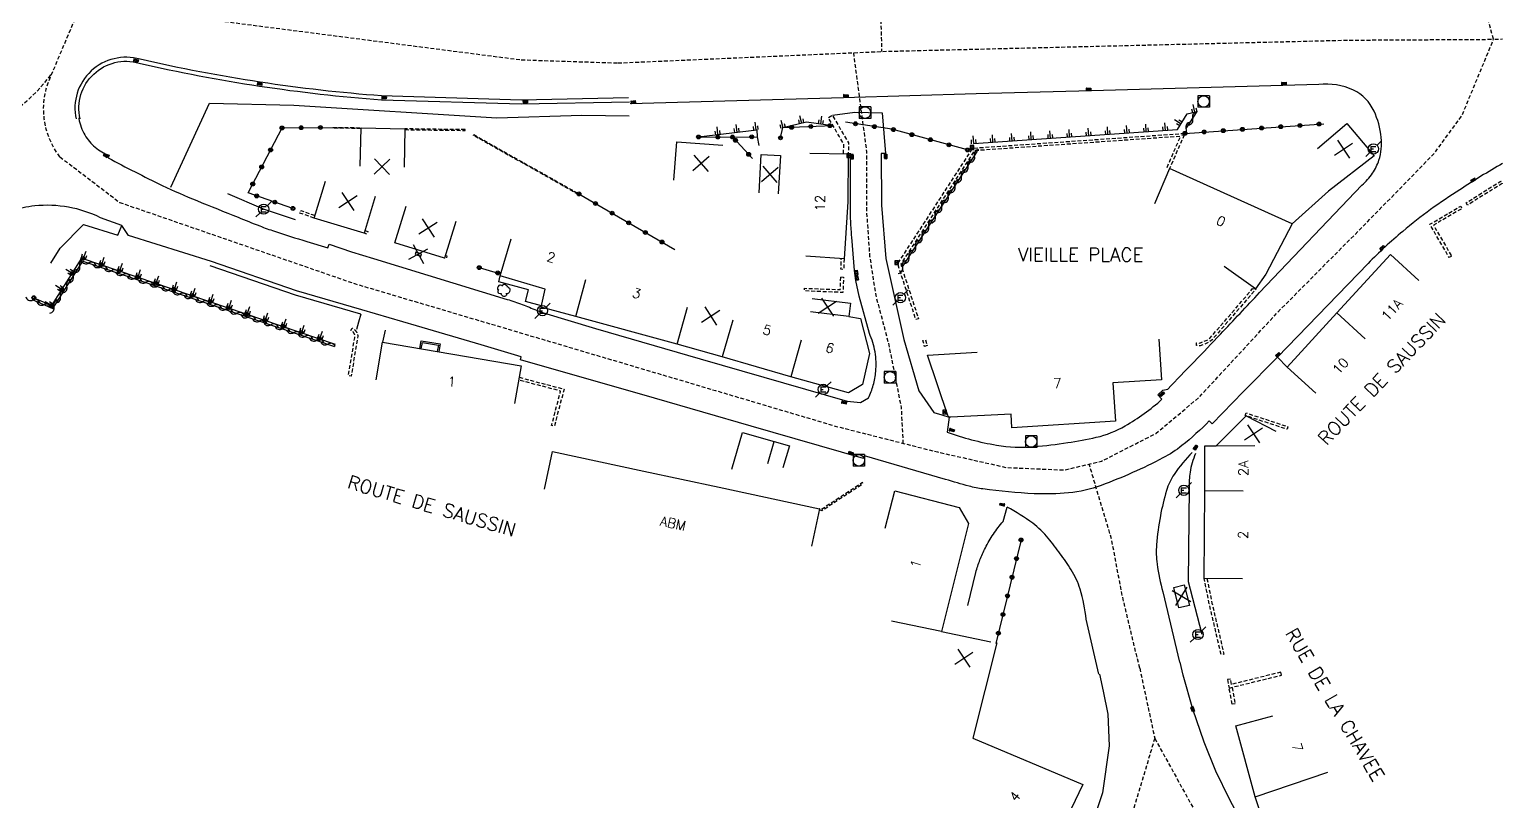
# Model space of a CAD drawing. Header units: millimetres. Extents: x 173000 to 174000, y 130000 to 131000.
# Drawn here: x 173808.3 to 174000, y 130660.6 to 130761 of the extents above; entities that cross this region are included whole.
import ezdxf
from ezdxf.enums import TextEntityAlignment as Align

# ---------------------------------------------------------------- set-up
doc = ezdxf.new("R2010")
doc.units = ezdxf.units.MM
doc.linetypes.add('DASHED', pattern=[0.75, 0.5, -0.25])
doc.layers.get('0').update_dxf_attribs({"linetype": 'CONTINUOUS'})
for name, color, linetype in [('W0001', 6, 'DASHED'), ('W0008', 7, 'CONTINUOUS'), ('W0017', 7, 'CONTINUOUS'), ('W0100', 7, 'CONTINUOUS'), ('W0112', 1, 'DASHED'), ('W0211', 2, 'CONTINUOUS'), ('W0300', 7, 'CONTINUOUS'), ('W0302', 3, 'CONTINUOUS'), ('W0310', 3, 'CONTINUOUS'), ('W0322', 7, 'CONTINUOUS'), ('W0330', 7, 'CONTINUOUS'), ('W0334', 7, 'CONTINUOUS'), ('W0400', 7, 'CONTINUOUS'), ('W0420', 7, 'CONTINUOUS'), ('W0471', 7, 'CONTINUOUS'), ('W0989', 7, 'CONTINUOUS'), ('W0991', 7, 'CONTINUOUS'), ('W1102', 7, 'CONTINUOUS')]:
    doc.layers.add(name, color=color, linetype=linetype)
doc.styles.get("Standard").update_dxf_attribs({"font": 'romans.shx', "width": 0.85})

# ---------------------------------------------------------------- blocks, each defined once
blk = doc.blocks.new('T400')
for p, q in [((-0.15, 0.3), (0.15, 0.3)), ((-0.15, -0.25), (-0.15, 0.3)), ((-0.15, 0.15), (0.15, 0.15)), ((-0.15, 0), (0.15, 0)), ((0.15, 0.3), (0.15, -0.25)), ((-0.15, -0.15), (0.15, -0.15)), ((-0.15, -0.25), (-0.15, -0.3)), ((-0.15, -0.3), (0.15, -0.3)), ((0.15, -0.3), (0.15, -0.25))]:
    blk.add_line(p, q)
blk = doc.blocks.new('t322o')
at = {"color": 0, "linetype": 'Continuous'}
for radius in [0.25, 0.15]:
    blk.add_circle((0, 0), radius, dxfattribs=at)
blk = doc.blocks.new('T471')
for p, q in [((-0.333334, 0.333334), (-0.333334, -0.333334)), ((-0.333334, 0.333334), (0.333334, 0.333334)), ((-0.333334, 0), (0, 0)), ((0.500001, 0.500001), (1.000002, 1.000002)), ((-0.500001, -0.500001), (-1.000002, -1.000002)), ((-0.333334, -0.333334), (0.333334, -0.333334))]:
    blk.add_line(p, q)
blk.add_ellipse((0, 0), major_axis=(0.471405, 0.471405), ratio=1, start_param=5.4977871438, end_param=11.780972451)
blk = doc.blocks.new('T300')
for p, q in [((-0.8, 0.51), (-0.86, 0.34)), ((-0.86, 0.34), (-0.86, 0.17)), ((-0.86, 0.17), (-0.74, 0.06)), ((-0.69, 0.63), (-0.8, 0.51)), ((-0.8, -0.06), (-0.74, 0.06)), ((-0.74, 0.06), (-0.69, 0.11)), ((-0.57, 0.69), (-0.69, 0.63)), ((-0.46, 0.69), (-0.57, 0.69)), ((-0.29, 0.63), (-0.46, 0.69)), ((-0.29, 0.63), (-0.17, 0.74)), ((-0.23, 0.57), (-0.29, 0.63)), ((-0.17, 0.74), (-0.06, 0.8)), ((-0.06, 0.8), (0.06, 0.8)), ((0.06, 0.8), (0.23, 0.74)), ((0.23, 0.74), (0.34, 0.63)), ((0.34, 0.63), (0.4, 0.51)), ((0.46, 0.46), (0.34, 0.46)), ((0.4, 0.51), (0.4, 0.46)), ((0.57, 0.4), (0.46, 0.46)), ((0.57, 0.4), (0.69, 0.29)), ((0.69, 0.29), (0.74, 0.17)), ((0.74, 0.06), (0.69, -0.17)), ((0.74, 0.17), (0.74, 0.06)), ((-0.8, -0.17), (-0.8, -0.06)), ((-0.8, -0.23), (-0.8, -0.17)), ((-0.74, -0.34), (-0.8, -0.23)), ((-0.69, -0.4), (-0.74, -0.34)), ((-0.51, -0.46), (-0.69, -0.4)), ((-0.4, -0.46), (-0.51, -0.46)), ((-0.4, -0.46), (-0.34, -0.46)), ((-0.34, -0.46), (-0.34, -0.4)), ((-0.34, -0.51), (-0.34, -0.46)), ((-0.29, -0.63), (-0.34, -0.51)), ((-0.17, -0.74), (-0.29, -0.63)), ((-0.06, -0.8), (-0.17, -0.74)), ((0.06, -0.8), (-0.06, -0.8)), ((0.17, -0.74), (0.06, -0.8)), ((0.23, -0.69), (0.17, -0.74)), ((0.29, -0.46), (0.23, -0.46)), ((0.29, -0.63), (0.23, -0.69)), ((0.46, -0.4), (0.29, -0.46)), ((0.34, -0.51), (0.29, -0.63)), ((0.34, -0.51), (0.34, -0.46)), ((0.57, -0.34), (0.46, -0.4)), ((0.63, -0.29), (0.57, -0.34)), ((0.69, -0.17), (0.63, -0.29))]:
    blk.add_line(p, q)
blk = doc.blocks.new('T420')
for p, q in [((0.75, 0.75), (-0.75, 0.75)), ((-0.75, 0.75), (-0.75, -0.75)), ((0.75, 0.75), (0.75, -0.75)), ((0.75, -0.75), (-0.75, -0.75))]:
    blk.add_line(p, q)
blk.add_ellipse((0, 0), major_axis=(-0.53, 0.53), ratio=1, start_param=3.926991, end_param=10.210176)
blk = doc.blocks.new('t330o')
at = {"color": 0, "linetype": 'Continuous'}
for p, q in [((0.25, -0.25), (-0.25, 0.25)), ((-0.25, -0.25), (0.25, 0.25)), ((-0.25, 0.25), (-0.25, -0.25)), ((0.25, 0.25), (-0.25, 0.25)), ((0.25, -0.25), (0.25, 0.25)), ((-0.25, -0.25), (0.25, -0.25)), ((-0.25, -0.25), (-0.25, -0.25))]:
    blk.add_line(p, q, dxfattribs=at)
blk = doc.blocks.new('t991o')
at = {"color": 0, "linetype": 'Continuous'}
for p, q in [((-1, 1), (1, -1)), ((-1, -1), (1, 1))]:
    blk.add_line(p, q, dxfattribs=at)
blk = doc.blocks.new('t211o')
at = {"color": 0, "linetype": 'Continuous'}
for p, q in [((-0.29, 0.5), (-0.29, 0)), ((0, 1), (0, 0)), ((0.29, 0.5), (0.29, 0))]:
    blk.add_line(p, q, dxfattribs=at)
blk = doc.blocks.new('t310o')
at = {"color": 0, "linetype": 'Continuous'}
for centre, start, end in [((-0.5, 0.38), 216.8699, 323.1304), ((0.5, -0.37), 36.8699, 143.1303)]:
    blk.add_arc(centre, 0.625, start, end, dxfattribs=at)

msp = doc.modelspace()

# ---------------------------------------------------------------- linework, layer by layer
at = {"layer": 'W0001', "flags": 128}
for points in [[(173910.91, 130849.44), (173920.73, 130822.75), (173924.08, 130813.09), (173930.65, 130807.73), (173941.57, 130803.17), (173968.58, 130788.44), (173986.4, 130778.6), (173996.48, 130767.94), (173998.8, 130759.71), (174000, 130759.75)], [(173925.85, 130811.64), (173922.08, 130801.29), (173921.09, 130792.09), (173919.58, 130779.59), (173918.93, 130767.54), (173919.18, 130758.12)], [(173812.22, 130744.4), (173819.98, 130738.47), (173850.7, 130727.85), (173897.55, 130713.96), (173913.11, 130709.34), (173926.44, 130705.96), (173935.44, 130703.93), (173942.94, 130703.61), (173947.81, 130704.76), (173954.89, 130708.38), (173960.5, 130713.08), (173970.66, 130724.08), (173982.41, 130735.93), (173991.05, 130744.78), (173994.7, 130749.73), (173998.83, 130759.71)], [(173884.85, 130756.63), (173919.91, 130758.15), (173979.82, 130759.6), (173998.8, 130759.71)], [(173915.5, 130757.96), (173917.21, 130745.11), (173917.19, 130737.56), (173917.62, 130731.45), (173918.41, 130726.35), (173920.06, 130720.14), (173921.72, 130711.77), (173921.96, 130707.09)], [(173952.77, 130677.79), (173950.51, 130687.22), (173949.11, 130694.61), (173946.19, 130704.38)]]:
    msp.add_lwpolyline(points, dxfattribs=at)
at = {"layer": 'W0001'}
msp.add_lwpolyline([(173771.94, 130781.89, 0.057034), (173815.07, 130764.43), (173872.27, 130757.04), (173884.78, 130756.63)], format="xyb", dxfattribs=at)
at = {"layer": 'W0001', "flags": 128}
for points in [[(173812.22, 130744.4, -0.268948), (173810.89, 130754.56), (173815.07, 130764.43)], [(173791.09, 130726.45), (173793.86, 130739.11, -0.267831), (173801, 130747.61, 0.148962), (173811.19, 130755.28, -7.51516)]]:
    msp.add_lwpolyline(points, format="xyb", dxfattribs=at)
at = {"layer": 'W0001'}
for points in [[(173952.77, 130677.79), (173954.73, 130668.66), (173961.16, 130656.99), (173964.98, 130653.26), (173971.31, 130642.6), (173980.67, 130624.74), (173988.5, 130609.57), (173991.71, 130602.75), (173994.02, 130597.33), (173997.67, 130588.55), (174000, 130582.07)], [(173954.73, 130668.66), (173950.71, 130655.3), (173947.49, 130651.53), (173941, 130644.54), (173930.52, 130634.57), (173920.73, 130625.25), (173911.44, 130616.4), (173904.82, 130609.85), (173899.98, 130604.31), (173894.39, 130596.62), (173889.32, 130587.83), (173885.44, 130579.11), (173882.59, 130570.78), (173879.16, 130559.24), (173874.11, 130542.27), (173868.25, 130522.57), (173862.87, 130503.54)]]:
    msp.add_lwpolyline(points, dxfattribs=at)
at = {"layer": 'W0008'}
msp.add_lwpolyline([(173886.22, 130752.08), (173872.24, 130751.8), (173854.09, 130752.34, -0.037933), (173822.65, 130757.11, 0.567166), (173814.32, 130749.33, 0.040059)], format="xyb", dxfattribs=at)
at = {"layer": 'W0008', "flags": 128}
for points in [[(173912.77, 130749.82), (173915.67, 130750.24), (173919.26, 130750.13), (173919.69, 130744.84), (173919.13, 130744.85), (173919.17, 130738.09), (173919.74, 130731.15), (173922.05, 130720.59), (173924.04, 130713.91), (173925.98, 130711.09), (173927.01, 130710.81), (173927.99, 130710.51), (173927.71, 130708.54, 0.045979), (173934.14, 130706.85, 0.062562), (173939.02, 130706.66, 0.016129), (173943.4, 130707.17, 0.018854), (173947.11, 130707.87, 0.074868), (173950.88, 130709.36, 0.051313), (173955.67, 130712.82), (173955.12, 130713.42), (173955.78, 130714), (173956.42, 130714.15, 0.001158), (173959.86, 130717.72, 0.001158), (173963.29, 130721.31, 0.000867), (173965.84, 130724.01, 0.000867), (173968.38, 130726.72), (173981.69, 130740.69, 0.065332), (173983.08, 130742.26, 0.07211), (173983.91, 130743.97, 0.101615), (173984.21, 130746.92, 0.083915), (173983.27, 130750.37, 0.174431), (173980.6, 130753.08, 0.144173), (173976.09, 130753.81), (173946.48, 130752.98), (173931.47, 130752.59), (173914.22, 130752.08), (173886.46, 130751.29)], [(173814.67, 130749.48, 0.003669), (173814.68, 130749.39, 0.09303), (173815.46, 130747.25, 0.084983), (173816.81, 130745.65, 0.084983), (173818.61, 130744.6), (173818.48, 130744.27, 0.00988), (173825.55, 130740.68, 0.015969), (173830.03, 130738.7, 0.000711), (173835.4, 130736.53, 0.001354), (173838.23, 130735.4, 0.014839), (173840.14, 130734.71, 0.006832), (173844.35, 130733.38), (173847.11, 130732.56), (173847.27, 130733.02), (173850.17, 130732.02), (173853.03, 130731.16), (173870.43, 130725.83, -0.007807), (173871.42, 130725.51, -0.007807), (173872.4, 130725.16, -0.007496), (173873.33, 130724.8, -0.007496), (173874.25, 130724.41), (173875.18, 130724.07), (173881.93, 130722.05), (173895.55, 130718.1), (173914.69, 130712.56), (173916.42, 130712.39), (173917.45, 130712.99, 0.045471), (173918.09, 130714.67, 0.045471), (173918.41, 130716.44, 0.064351), (173918.32, 130718.98, 0.064351), (173917.58, 130721.41), (173916.25, 130726.27), (173915.8, 130728.29), (173915.63, 130729.59), (173915.29, 130733.94, -0.004758), (173915.22, 130734.94, -0.004758), (173915.16, 130735.96, -0.008663), (173915.11, 130737.8, -0.008663), (173915.13, 130739.64), (173915.12, 130744.03), (173915.11, 130744.79), (173914.84, 130744.81)], [(174000, 130743.53, 0.017061), (173994.45, 130740.11, 0.017538), (173990.64, 130737.53, 0.017538), (173987.01, 130734.69, 0.011675), (173984.71, 130732.66, 0.011675), (173982.51, 130730.52), (173970.69, 130718.29), (173966.25, 130713.77), (173962.2, 130709.63), (173961.83, 130710, -0.02962), (173958.27, 130706.79, -0.048308), (173955.8, 130705.18, -0.031702), (173947.75, 130701.6, -0.064633), (173943.52, 130700.64, -0.035413), (173939.03, 130700.52, -0.023786), (173932.37, 130701.14, -0.0275), (173930.57, 130701.5, -0.015878), (173927.51, 130702.39), (173916.93, 130705.45), (173916.84, 130705.11), (173902.21, 130709.33), (173889.61, 130712.97), (173872.16, 130717.95), (173872.26, 130718.33), (173867.05, 130719.93), (173858.65, 130722.39), (173851.5, 130724.47), (173843, 130726.96), (173831.93, 130730.78), (173821.13, 130734.14), (173820.29, 130735.45), (173817.52, 130736.47, 0.070169), (173813.34, 130737.84, 0.070169), (173808.94, 130738, 0.049138), (173805.92, 130737.39, 0.049138)], [(173959.62, 130705.91, 0.046695), (173957.26, 130703.03, 0.075139), (173956.26, 130700.93, 0.027626), (173955.46, 130697.62, 0.024958), (173954.96, 130693.87, 0.054402), (173955.03, 130691.36, 0.036743), (173955.79, 130687.72), (173957.97, 130678.57)], [(173947.45, 130677.03), (173945.8, 130684.16, 0.047774), (173945.01, 130688.08, 0.068757), (173943.84, 130690.62, 0.014962), (173942.42, 130692.71, 0.014748), (173940.86, 130694.74, 0.059596), (173938.85, 130696.67, 0.042227), (173935.52, 130698.76)]]:
    msp.add_lwpolyline(points, format="xyb", dxfattribs=at)
for points in [[(173859.06, 130719.44), (173859.24, 130720.45), (173861.71, 130720.05), (173861.54, 130719.02)], [(173859.26, 130719.41), (173859.4, 130720.22), (173861.48, 130719.88), (173861.34, 130719.05)]]:
    msp.add_lwpolyline(points, dxfattribs=at)
at = {"layer": 'W0008'}
for points in [[(174000, 130589.6), (173999.07, 130592.05), (173994.33, 130603.21), (173990.35, 130611.44), (173984.41, 130622.9), (173975.42, 130640.19), (173970.14, 130649.99), (173964.45, 130660.73), (173962.7, 130664.37), (173961.18, 130668.14), (173959.67, 130672.45), (173958.43, 130676.87), (173958.02, 130678.57)], [(173947.52, 130677.01), (173948.02, 130674.8), (173948.61, 130671.81), (173948.8, 130667.67), (173947.94, 130661.58), (173946.33, 130656.7), (173945.17, 130654.42), (173942.65, 130650.5), (173939.92, 130647.43), (173906.43, 130615.52), (173903.15, 130612.15), (173903.64, 130612.69), (173898.63, 130607.15), (173893.56, 130600.51), (173890.31, 130595.45), (173886.56, 130588.6), (173884.19, 130583.57), (173881.65, 130577.06), (173880.02, 130571.99), (173859.64, 130503.7)]]:
    msp.add_lwpolyline(points, dxfattribs=at)
at = {"layer": 'W0017', "flags": 128}
for points in [[(173811.04, 130730.53), (173812.27, 130732.52), (173815.29, 130735.59), (173819.76, 130734.19), (173820.29, 130735.45)], [(173831.75, 130730.25), (173842.83, 130726.43), (173851.34, 130723.93)], [(173874.89, 130725), (173872.81, 130725.57), (173873.2, 130727.08), (173869.35, 130728.12), (173869.53, 130728.91)], [(173851.39, 130723.92), (173851.09, 130722.85), (173850.81, 130721.89)], [(173854.56, 130721.83), (173854.23, 130720.27)], [(173970.69, 130718.29), (173971.98, 130716.99)], [(173899.69, 130703.71), (173901.06, 130708.51), (173905.19, 130707.34)], [(173904.36, 130704.45), (173905.19, 130707.34), (173907.17, 130706.76), (173906.33, 130703.88)]]:
    msp.add_lwpolyline(points, dxfattribs=at)
for points in [[(173960.05, 130705.76, 0.034361), (173959.6, 130704.56, 0.034361), (173959.32, 130703.31, 0.026888), (173959.22, 130702.31, 0.026888), (173959.23, 130701.3), (173959.09, 130689.08), (173959.33, 130688.09), (173960.86, 130682.24)], [(173930.39, 130685.94), (173931.44, 130690.28, -0.024766), (173931.98, 130691.9, -0.024766), (173932.68, 130693.46, -0.030098), (173933.73, 130695.26, -0.030098), (173934.99, 130696.91), (173935.52, 130698.76)]]:
    msp.add_lwpolyline(points, format="xyb", dxfattribs=at)
at = {"layer": 'W0100'}
for points in [[(173851.29, 130743.19), (173851.42, 130748.19), (173857.13, 130748.04), (173857.01, 130743.04)], [(173934.17, 130681.08), (173931.03, 130668.69), (173945.35, 130662.66), (173941.81, 130655.22), (173938.51, 130651.07), (173933.1, 130642.21), (173931.96, 130642.89), (173925.91, 130635.64), (173921.83, 130638.38), (173920, 130635.7), (173921.15, 130634.43), (173918.62, 130630.57), (173914.44, 130633.31)], [(173973.79, 130647.33), (173970.92, 130651.75), (173967.78, 130661.03), (173965.28, 130670.29), (173970.1, 130671.6)]]:
    msp.add_lwpolyline(points, dxfattribs=at)
at = {"layer": 'W0100', "flags": 128}
for points in [[(173975.93, 130745.5), (173979.73, 130748.74), (173983.31, 130744.55), (173977.33, 130739.91), (173972.61, 130735.68), (173956.65, 130742.89), (173954.69, 130738.28)], [(173892.14, 130741.38), (173892.51, 130746.36), (173898.49, 130745.91)], [(173903.23, 130739.72), (173903.51, 130744.72), (173906, 130744.58), (173905.72, 130739.59)], [(173909.84, 130744.86), (173914.84, 130744.81), (173914.77, 130738.56), (173914.3, 130731.13), (173909.31, 130731.45)], [(173853.27, 130739.24), (173851.82, 130734.45), (173845.32, 130736.42), (173846.77, 130741.21)], [(173863.75, 130735.98), (173862.26, 130731.21), (173855.82, 130733.21), (173857.31, 130737.99)], [(173972.61, 130735.68), (173969.18, 130729.11), (173967.83, 130727.21), (173963.76, 130730.12)], [(173910.14, 130725.96), (173915.11, 130725.36), (173914.89, 130723.59), (173916.42, 130723.35), (173917.59, 130718.8), (173916.67, 130714.73), (173914.87, 130713.64), (173907.35, 130715.73), (173898.42, 130718.34), (173892.58, 130720), (173879.37, 130723.59), (173874.85, 130724.82), (173875.4, 130727.17), (173869.53, 130728.91), (173870.95, 130733.71)], [(173975.68, 130713.63), (173971.98, 130716.99), (173978.42, 130724.07), (173985.42, 130731.66), (173989.1, 130728.28)], [(173853.39, 130715.34), (173854.23, 130720.27), (173872.24, 130717.19), (173871.4, 130712.26)], [(173966.17, 130689.43), (173961.17, 130689.47), (173961.25, 130700.93), (173961.27, 130706.75), (173962.74, 130706.76), (173966.61, 130710.67), (173970.48, 130708.67)], [(173875.3, 130701.11), (173876.35, 130706), (173888.23, 130703.46), (173898.01, 130701.37), (173911.11, 130698.57), (173910.06, 130693.68)], [(173919.65, 130696.03), (173920.9, 130700.88), (173929.25, 130698.72), (173930.49, 130696.64), (173926.97, 130682.58), (173933.38, 130681.21)]]:
    msp.add_lwpolyline(points, dxfattribs=at)
for points in [[(173859.19, 130731.48), (173859.28, 130731.78), (173858.53, 130732), (173858.44, 130731.7)], [(173957.21, 130688.3), (173958.58, 130688.64), (173959.24, 130685.98), (173957.86, 130685.64)]]:
    msp.add_lwpolyline(points, close=True, dxfattribs=at)
msp.add_lwpolyline([(173955.28, 130720.66), (173955.62, 130715.36), (173949.28, 130714.95), (173949.6, 130709.96), (173936.11, 130709.09), (173936.02, 130710.9), (173928.18, 130710.5, -0.063713), (173928.09, 130710.49, -0.063713), (173927.99, 130710.51, -0.091017), (173927.87, 130710.58, -0.091017), (173927.78, 130710.69), (173925.16, 130718.57), (173931.6, 130718.95)], format="xyb", dxfattribs=at)
at = {"layer": 'W0112'}
for p, q in [((173964.19, 130676.3), (173964.4, 130675.21)), ((173964.4, 130675.21), (173971.24, 130676.88)), ((173964.41, 130675.21), (173964.8, 130675.28)), ((173964.8, 130673.1), (173964.41, 130675.21))]:
    msp.add_line(p, q, dxfattribs=at)
at = {"layer": 'W0112', "flags": 128}
for points in [[(173914.22, 130744.81), (173914.25, 130746.07), (173913.64, 130747.09), (173912.24, 130749.51), (173912.77, 130749.82), (173914.17, 130747.4), (173914.87, 130746.24), (173914.84, 130744.81)], [(173956.33, 130743.03), (173958.1, 130747.06), (173931.26, 130745.2), (173921.66, 130730.41), (173923.97, 130723.31), (173923.64, 130723.2), (173921.27, 130730.46), (173931.06, 130745.54), (173958.39, 130747.44), (173958.66, 130747.46), (173956.65, 130742.89)], [(173845.32, 130736.42), (173843.45, 130737.07), (173843.57, 130737.41), (173845.44, 130736.76)], [(173851.92, 130734.79), (173852.28, 130734.68), (173852.17, 130734.34), (173851.82, 130734.45)], [(173862.37, 130731.55), (173862.58, 130731.52), (173862.52, 130731.17), (173862.26, 130731.21)], [(173914.3, 130731.13), (173914.23, 130729.73), (173913.88, 130729.75), (173913.94, 130731.16)], [(173871.99, 130715.68), (173877.84, 130714.14), (173876.57, 130709.3), (173876.22, 130709.39), (173877.4, 130713.89), (173871.92, 130715.33)], [(173911.08, 130698.43), (173911.38, 130698.32), (173916.75, 130701.84), (173916.68, 130701.96), (173911.36, 130698.47), (173911.11, 130698.57)], [(173961.53, 130689.47), (173962.18, 130686.25), (173963.73, 130679.62), (173963.38, 130679.54), (173961.83, 130686.18), (173961.17, 130689.47)]]:
    msp.add_lwpolyline(points, dxfattribs=at)
at = {"layer": 'W0112'}
for points in [[(173851.42, 130748.09), (173847.75, 130748.14), (173847.75, 130748.24), (173851.42, 130748.19)], [(173857.13, 130747.94), (173864.96, 130747.84), (173864.96, 130747.94), (173857.13, 130748.04)], [(173964.72, 130675.69), (173964.58, 130676.38), (173964.19, 130676.3)], [(173971.24, 130676.88), (173971.15, 130677.27), (173964.72, 130675.69)], [(173964.8, 130675.28), (173965.19, 130673.17), (173964.8, 130673.1)]]:
    msp.add_lwpolyline(points, dxfattribs=at)
msp.add_lwpolyline([(173879.73, 130739.48), (173866.04, 130747.2), (173866.09, 130747.29), (173879.78, 130739.57)], close=True, dxfattribs=at)
at = {"layer": 'W0112', "flags": 128}
for points in [[(173995.46, 130738.12), (173995.27, 130738.42), (173999.77, 130741.24), (173999.96, 130740.94)], [(173993.36, 130731.48), (173993.06, 130731.3), (173990.53, 130735.61), (173994.55, 130737.98), (173994.73, 130737.67), (173991.01, 130735.49)], [(173913.86, 130728.75), (173914.22, 130728.74), (173914.14, 130726.73), (173909.15, 130726.93), (173909.16, 130727.28), (173913.8, 130727.1)], [(173967.47, 130727.23), (173967.83, 130727.21), (173967.87, 130727.14), (173962.19, 130720.56), (173961.75, 130720.22), (173960.64, 130719.79), (173960.16, 130719.81), (173960.17, 130720.17), (173960.58, 130720.15), (173961.57, 130720.53), (173961.95, 130720.82)], [(173925.11, 130719.82), (173924.78, 130719.71), (173924.53, 130720.46), (173924.87, 130720.57)], [(173966.52, 130710.7), (173966.64, 130711.04), (173967.32, 130710.81), (173972.07, 130709.25), (173971.96, 130708.91), (173967.21, 130710.47)]]:
    msp.add_lwpolyline(points, close=True, dxfattribs=at)
msp.add_lwpolyline([(173850.1, 130721.77), (173850.24, 130722.1, -0.085312), (173850.59, 130721.87, -0.085312), (173850.84, 130721.55, -0.054872), (173850.97, 130721.22, -0.108188), (173850.98, 130721.03), (173850.94, 130720.77), (173850.13, 130715.83), (173849.78, 130715.89), (173850.59, 130720.82), (173850.63, 130721.09, 0.108188), (173850.63, 130721.12, 0.054872), (173850.53, 130721.38, 0.085312), (173850.35, 130721.61, 0.085312)], format="xyb", close=True, dxfattribs=at)
at = {"layer": 'W0211', "flags": 128}
for points in [[(173906.32, 130748.2), (173909.4, 130748.96), (173912.84, 130748.47)], [(173931.14, 130746.12), (173957.67, 130747.96), (173958.94, 130749.99), (173960.27, 130750.32)], [(173895.35, 130746.99), (173902.95, 130747.93), (173902.98, 130747)], [(173811.15, 130725.03), (173815.08, 130731.2), (173848.06, 130720.01)]]:
    msp.add_lwpolyline(points, dxfattribs=at)
at = {"layer": 'W0302', "flags": 128}
msp.add_lwpolyline([(173842.9, 130736.2), (173838.74, 130737.58), (173834.08, 130739.59)], dxfattribs=at)
at = {"layer": 'W0310', "flags": 128}
for points in [[(173958.82, 130748.07), (173960.27, 130750.32)], [(173921.89, 130730.06), (173931.67, 130745.14)], [(173808.69, 130725.76), (173811.28, 130724.63), (173815.21, 130730.83), (173847.96, 130719.71)]]:
    msp.add_lwpolyline(points, dxfattribs=at)
at = {"layer": 'W0322'}
for points in [[(173842.55, 130737.68), (173836.71, 130739.69), (173841.13, 130748.16), (173847.75, 130748.24)], [(173879.78, 130739.57), (173892.27, 130732.33)]]:
    msp.add_lwpolyline(points, dxfattribs=at)
at = {"layer": 'W0322', "flags": 128}
for points in [[(173906.01, 130746.87), (173906.32, 130748.2), (173912.84, 130748.47)], [(173930.35, 130745.3), (173920.51, 130748.01), (173914.47, 130748.9)], [(173958.66, 130747.46), (173976.72, 130748.71)], [(173895.35, 130746.99), (173899.77, 130746.98), (173900.31, 130746.39), (173902.36, 130744.19)], [(173899.77, 130746.98), (173902.98, 130747), (173903.2, 130745.88)], [(173808.82, 130726.05), (173811.15, 130725.03), (173815.08, 130731.2), (173848.06, 130720.01)], [(173866.8, 130729.97), (173868.51, 130729.48), (173869.47, 130729.21)], [(173937.33, 130694.5), (173934.06, 130681.02)]]:
    msp.add_lwpolyline(points, dxfattribs=at)
at = {"layer": 'W0334'}
msp.add_lwpolyline([(173814.85, 130749.36, -0.570583), (173822.52, 130756.61, 0.037964), (173854.06, 130751.83), (173872.24, 130751.29), (173886.38, 130751.57)], format="xyb", dxfattribs=at)
msp.add_lwpolyline([(173826.66, 130740.44), (173831.7, 130751.4), (173842.65, 130751.11), (173869.09, 130749.5), (173880.16, 130749.83), (173886.31, 130749.76)], dxfattribs=at)
at = {"layer": 'W1102'}
for p, q in [((173879.37, 130723.59), (173880.68, 130728.42)), ((173892.58, 130720), (173893.92, 130724.81)), ((173914.89, 130723.59), (173909.93, 130724.2)), ((173982.11, 130720.69), (173978.42, 130724.07)), ((173899.8, 130723.14), (173898.42, 130718.34)), ((173908.72, 130720.54), (173907.35, 130715.73)), ((173962.74, 130706.76), (173967.74, 130706.79)), ((173961.25, 130700.93), (173966.25, 130700.9)), ((173926.97, 130682.58), (173920.47, 130683.93)), ((173967.78, 130661.03), (173977.26, 130664.23))]:
    msp.add_line(p, q, dxfattribs=at)

# ---------------------------------------------------------------- block references
at = {"layer": 'W0211'}
for p, rotation in [((173959.92, 130750.24), 14.15818387832532), ((173902.79, 130747.91), 7.087523266195308), ((173906.32, 130748.2), 13.89287827033501), ((173908.74, 130748.8), 13.89287827033501), ((173911.21, 130748.7), 351.880759284613), ((173958.15, 130748.72), 58.04011400457667), ((173897.83, 130747.3), 7.087523266195308), ((173900.31, 130747.61), 7.087523266195308), ((173931.14, 130746.12), 3.971452443222558), ((173933.63, 130746.29), 3.971452443222558), ((173936.13, 130746.46), 3.971452443222558), ((173938.62, 130746.64), 3.971452443222558), ((173941.12, 130746.81), 3.971452443222558), ((173943.61, 130746.98), 3.971452443222558), ((173946.1, 130747.15), 3.971452443222558), ((173948.6, 130747.33), 3.971452443222558), ((173951.09, 130747.5), 3.971452443222558), ((173953.59, 130747.67), 3.971452443222558), ((173956.08, 130747.85), 3.971452443222558), ((173815.25, 130731.14), 341.2528744717106), ((173813.84, 130729.25), 57.56222789019422), ((173817.62, 130730.34), 341.2528744717106), ((173819.99, 130729.54), 341.2528744717106), ((173822.36, 130728.73), 341.2528744717106), ((173812.5, 130727.14), 57.56222789019422), ((173824.72, 130727.93), 341.2528744717106), ((173827.09, 130727.13), 341.2528744717106), ((173829.46, 130726.32), 341.2528744717106), ((173831.82, 130725.52), 341.2528744717106), ((173811.15, 130725.03), 57.56222789019422), ((173834.19, 130724.72), 341.2528744717106), ((173836.56, 130723.91), 341.2528744717106), ((173838.93, 130723.11), 341.2528744717106), ((173841.29, 130722.31), 341.2528744717106), ((173843.66, 130721.5), 341.2528744717106), ((173846.03, 130720.7), 341.2528744717106)]:
    msp.add_blockref('t211o', p, dxfattribs=dict(at, rotation=rotation))
at = {"layer": 'W0300'}
msp.add_blockref('T300', (173870.05, 130727), dxfattribs=at)
at = {"layer": 'W0310'}
for p, rotation in [((173958.82, 130748.07), 57.35333564223998), ((173959.67, 130749.39), 57.35333564223998), ((173931.26, 130744.51), 57.00823566607045), ((173930.41, 130743.2), 57.00823566607045), ((173928.71, 130740.57), 57.00823566607045), ((173929.56, 130741.88), 57.00823566607045), ((173927.85, 130739.26), 57.00823566607045), ((173926.15, 130736.63), 57.00823566607045), ((173927, 130737.94), 57.00823566607045), ((173925.3, 130735.32), 57.00823566607045), ((173923.59, 130732.69), 57.00823566607045), ((173924.44, 130734), 57.00823566607045), ((173922.74, 130731.38), 57.00823566607045), ((173813.96, 130728.86), 57.56222789019433), ((173814.8, 130730.18), 57.56222789019433), ((173815.97, 130730.57), 341.2528744717105), ((173817.46, 130730.07), 341.2528744717105), ((173818.94, 130729.56), 341.2528744717105), ((173921.89, 130730.06), 57.00823566607045), ((173813.12, 130727.54), 57.56222789019433), ((173820.42, 130729.06), 341.2528744717105), ((173821.91, 130728.56), 341.2528744717105), ((173823.39, 130728.05), 341.2528744717105), ((173824.87, 130727.55), 341.2528744717105), ((173808.69, 130725.76), 336.3742574893307), ((173812.28, 130726.22), 57.56222789019433), ((173826.35, 130727.05), 341.2528744717105), ((173827.84, 130726.54), 341.2528744717105), ((173829.32, 130726.04), 341.2528744717105), ((173830.8, 130725.54), 341.2528744717105), ((173810.13, 130725.14), 336.3742574893307), ((173811.44, 130724.9), 57.56222789019433), ((173832.29, 130725.03), 341.2528744717105), ((173833.77, 130724.53), 341.2528744717105), ((173835.25, 130724.03), 341.2528744717105), ((173836.73, 130723.52), 341.2528744717105), ((173838.22, 130723.02), 341.2528744717105), ((173839.7, 130722.52), 341.2528744717105), ((173841.18, 130722.01), 341.2528744717105), ((173842.67, 130721.51), 341.2528744717105), ((173844.15, 130721.01), 341.2528744717105), ((173845.63, 130720.5), 341.2528744717105), ((173847.12, 130720), 341.2528744717105)]:
    msp.add_blockref('t310o', p, dxfattribs=dict(at, rotation=rotation))
at = {"layer": 'W0322'}
for p, rotation in [((173915.77, 130748.71), 171.626106407749), ((173841.13, 130748.16), 0.7429123414828549), ((173843.63, 130748.19), 0.7429123414828549), ((173846.13, 130748.22), 0.7429123414828549), ((173895.35, 130746.99), 359.853393987627), ((173897.85, 130746.98), 359.853393987627), ((173899.77, 130746.98), 0.4932020294292899), ((173902.27, 130747), 0.4932020294292899), ((173906.01, 130746.87), 77.03111649886928), ((173907.46, 130748.24), 2.387563197192807), ((173909.96, 130748.35), 2.387563197192807), ((173912.45, 130748.45), 2.387563197192807), ((173918.24, 130748.34), 171.626106407749), ((173920.71, 130747.95), 164.6119095774624), ((173923.12, 130747.29), 164.6119095774624), ((173958.66, 130747.46), 3.942493275061084), ((173961.16, 130747.64), 3.942493275061084), ((173963.65, 130747.81), 3.942493275061084), ((173966.14, 130747.98), 3.942493275061084), ((173968.64, 130748.15), 3.942493275061084), ((173971.13, 130748.32), 3.942493275061084), ((173973.63, 130748.49), 3.942493275061084), ((173976.12, 130748.67), 3.942493275061084), ((173839.64, 130745.3), 242.4011812707419), ((173900.16, 130746.55), 312.975236588363), ((173925.53, 130746.63), 164.6119095774624), ((173927.94, 130745.96), 164.6119095774624), ((173930.35, 130745.3), 164.6119095774624), ((173838.48, 130743.08), 242.4011812707419), ((173901.87, 130744.72), 312.9752365883651), ((173837.32, 130740.86), 242.4011812707419), ((173837.83, 130739.31), 340.9740711828327), ((173879.78, 130739.57), 329.897332323707), ((173840.19, 130738.49), 340.9740711828327), ((173881.94, 130738.32), 329.897332323707), ((173884.1, 130737.06), 329.897332323707), ((173886.26, 130735.81), 329.897332323707), ((173888.43, 130734.55), 329.897332323707), ((173890.59, 130733.3), 329.897332323707), ((173815.21, 130731.16), 341.2528744717106), ((173817.57, 130730.36), 341.2528744717106), ((173819.94, 130729.55), 341.2528744717106), ((173866.8, 130729.97), 344.12414480347), ((173813.81, 130729.21), 57.56222789019422), ((173822.31, 130728.75), 341.2528744717106), ((173824.68, 130727.95), 341.2528744717106), ((173869.21, 130729.28), 344.1241448034694), ((173808.82, 130726.05), 336.3742574893305), ((173812.47, 130727.1), 57.56222789019422), ((173827.04, 130727.14), 341.2528744717106), ((173829.41, 130726.34), 341.2528744717106), ((173811.11, 130725.05), 336.3742574893305), ((173831.78, 130725.54), 341.2528744717106), ((173834.15, 130724.73), 341.2528744717106), ((173836.51, 130723.93), 341.2528744717106), ((173838.88, 130723.13), 341.2528744717106), ((173841.25, 130722.32), 341.2528744717106), ((173843.61, 130721.52), 341.2528744717106), ((173845.98, 130720.72), 341.2528744717106), ((173937.33, 130694.5), 256.3578815412433), ((173936.74, 130692.07), 256.3578815412433), ((173936.15, 130689.64), 256.3578815412433), ((173935.56, 130687.21), 256.3578815412433), ((173934.97, 130684.78), 256.3578815412433), ((173934.38, 130682.35), 256.3578815412433)]:
    msp.add_blockref('t322o', p, dxfattribs=dict(at, rotation=rotation))
msp.add_blockref('t322o', (173842.55, 130737.68), dxfattribs=at)
at = {"layer": 'W0330'}
for p in [(173930.94, 130745.62), (173914.92, 130744.56), (173921.14, 130730.61), (173927.38, 130711.17)]:
    msp.add_blockref('t330o', p, dxfattribs=at)
at = {"layer": 'W0400'}
for p, rotation in [((173822.11, 130756.95), 259.153105888388), ((173838.2, 130753.89), 263.497861891643), ((173946.11, 130753.19), 270.2842405937087), ((173971.53, 130753.95), 275.4857977637315), ((173854.41, 130752.09), 268.937663062914), ((173872.8, 130751.58), 271.148793847429), ((173886.84, 130751.54), 277.2771548639925), ((173914.53, 130752.34), 268.2596689690128), ((173818.18, 130744.56), 237.4455350939055), ((173915.32, 130744.41), 177.1819930056708), ((173919.71, 130744.46), 357.5822497766679), ((173996.2, 130741.38), 122.7738612852597), ((173984.33, 130732.52), 313.9090370494912), ((173915.89, 130729.32), 6.793788725802487), ((173915.97, 130728.64), 11.45195187066049), ((173970.76, 130718.61), 133.6005664527096), ((173914.28, 130712.4), 259.5372189383663), ((173955.68, 130713.49), 311.7905839757074), ((173928.32, 130708.79), 253.4316668753724), ((173960.04, 130706.53), 145.9389457532537), ((173915.19, 130705.8), 69.51955143313279), ((173934.88, 130699.1), 78.63289509772125), ((173959.67, 130672.45), 199.3172149658203)]:
    msp.add_blockref('T400', p, dxfattribs=dict(at, rotation=rotation))
at = {"layer": 'W0420'}
for p in [(173917.01, 130750.16), (173961.1, 130751.61), (173920.27, 130715.68), (173938.64, 130707.31), (173916.21, 130704.87)]:
    msp.add_blockref('T420', p, dxfattribs=at)
at = {"layer": 'W0471'}
for p in [(173983.19, 130745.43), (173838.74, 130737.58), (173921.62, 130726.06), (173875.04, 130724.36), (173911.59, 130714.11), (173958.51, 130700.97), (173960.36, 130682.18)]:
    msp.add_blockref('T471', p, dxfattribs=at)
at = {"layer": 'W0991'}
for p, rotation in [((173979.29, 130745.39), 348.271712154545), ((173854.15, 130743.12), 88.55702841838347), ((173895.66, 130743.56), 355.566099754435), ((173904.62, 130742.12), 355.5956663072373), ((173849.71, 130738.58), 348.271712154545), ((173860.14, 130735.13), 348.271712154545), ((173858.86, 130731.74), 343.3638592609865), ((173912.12, 130724.83), 348.271712154545), ((173896.93, 130723.66), 348.271712154545), ((173967.59, 130708.32), 348.271712154545), ((173929.88, 130679.09), 348.271712154545)]:
    msp.add_blockref('t991o', p, dxfattribs=dict(at, rotation=rotation))
at = {"layer": 'W0991', "extrusion": (0, 0, -1), "rotation": 76.22922531237124}
msp.add_blockref('t991o', (-173958.21, 130687.15), dxfattribs=at)

# ---------------------------------------------------------------- texts
at = {"layer": 'W0989'}
for s, rotation, p in [('VIEILLE PLACE', 359.8642, (173945.09, 130731.67)), ('ROUTE DE SAUSSIN', 46.2276, (173984.28, 130715.48)), ('ROUTE DE SAUSSIN', 343.5793, (173860.62, 130698.93)), ('RUE DE LA CHAVEE', 300.7135, (173978.17, 130673.05))]:
    msp.add_text(s, height=1.75, rotation=rotation, dxfattribs=at).set_placement(p, align=Align.MIDDLE)
at = {"layer": 'W0991'}
for s, rotation, p in [('12', 88.8395, (173911.16, 130738.37)), ('0', 333.2201, (173963.36, 130736.02)), ('2', 343.5619, (173876.16, 130731.32)), ('3', 343.5619, (173887.29, 130726.62)), ('11A', 47.3475, (173985.6, 130724.48)), ('5', 343.5619, (173904.28, 130721.84)), ('6', 343.5619, (173912.45, 130719.5)), ('10', 47.6907, (173978.9, 130717.16)), ('1', 354.9998, (173863.23, 130715.12)), ('7', 3.6957, (173942.07, 130714.91)), ('2A', 89.8376, (173966.26, 130703.83)), ('ABM', 347.9655, (173892.02, 130696.66)), ('2', 89.5862, (173966.21, 130695.16)), ('1', 72.7346, (173923.61, 130691.4)), ('7', 285.1408, (173973.29, 130667.49)), ('4', 51.4881, (173936.52, 130661.1))]:
    msp.add_text(s, height=1.25, rotation=rotation, dxfattribs=at).set_placement(p, align=Align.MIDDLE)

doc.saveas('drawing.dxf')
